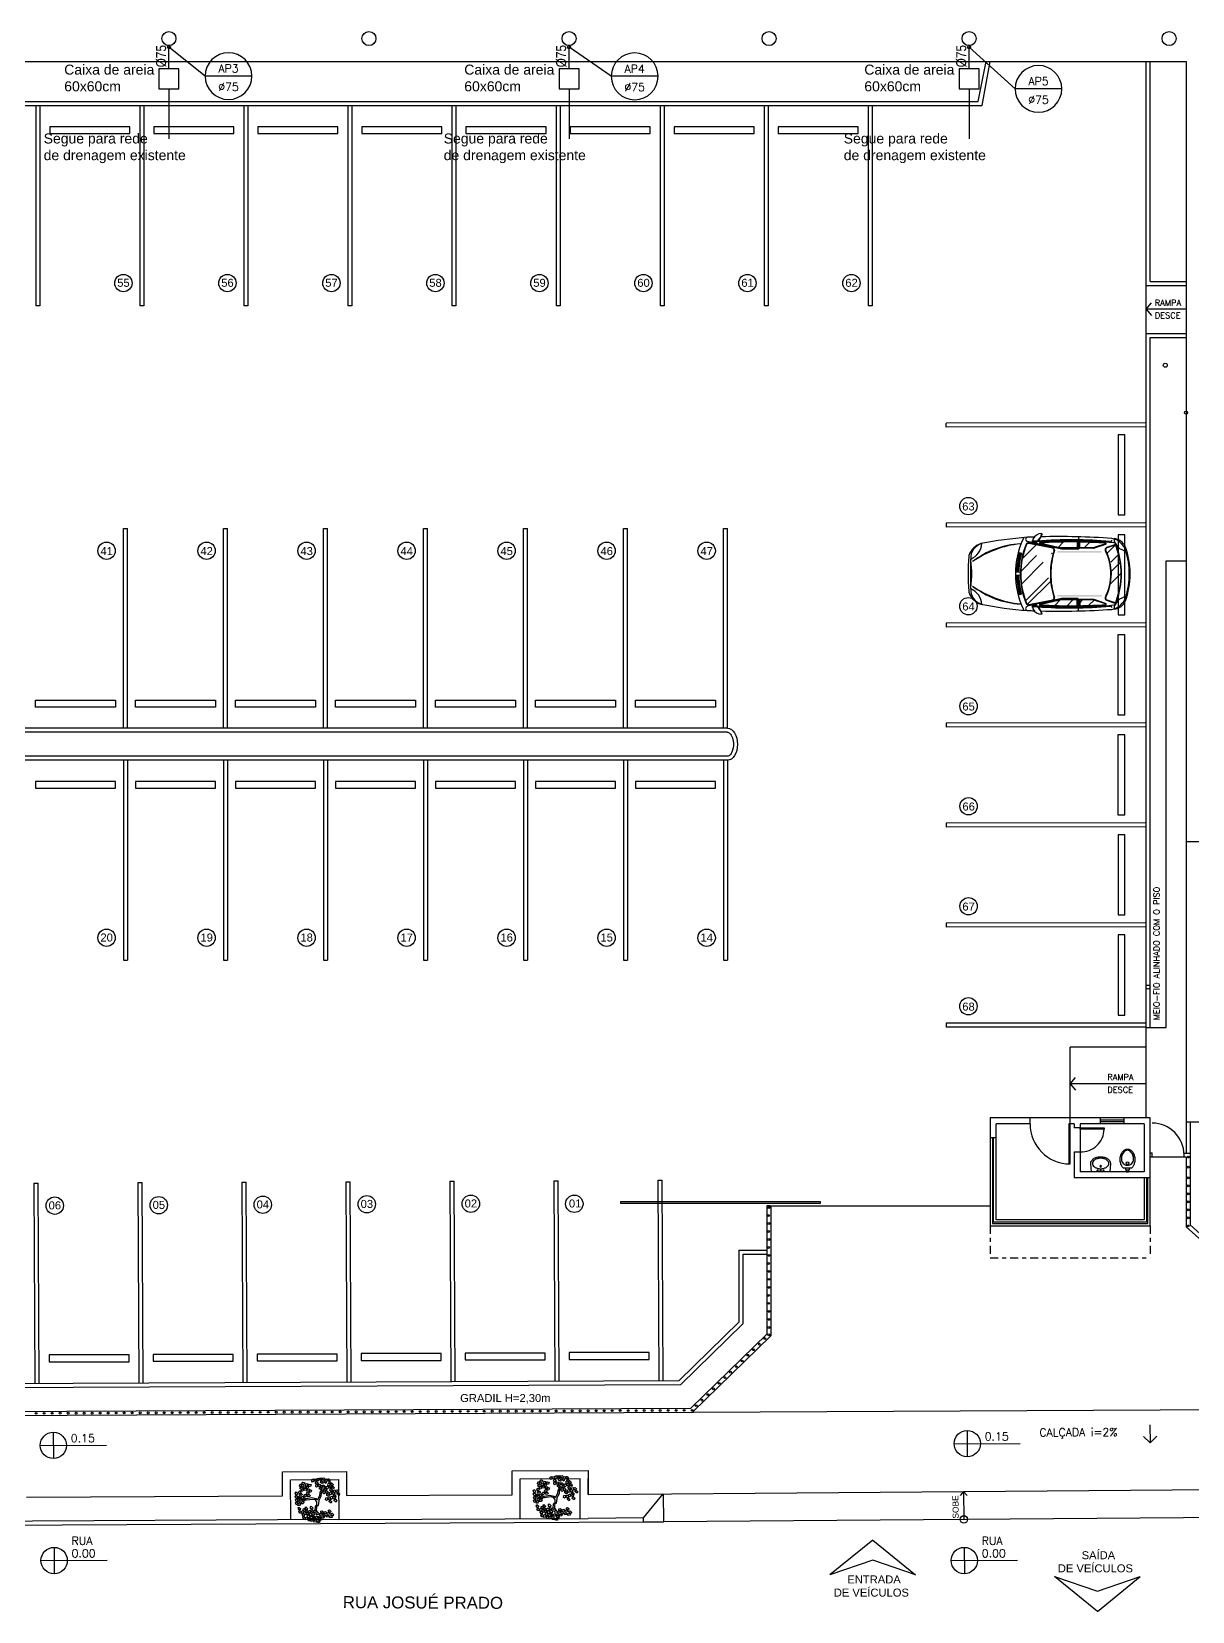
# Model space of a CAD drawing. Header units: millimetres. Extents: x -8 to 5830, y -596 to 3598.
# Drawn here: x 1551.84 to 1580.86, y 2336.61 to 2376.1 of the extents above; entities that cross this region are included whole.
import ezdxf
from ezdxf.enums import TextEntityAlignment as Align

# ---------------------------------------------------------------- set-up
doc = ezdxf.new("R2010")
doc.units = ezdxf.units.MM
for name, pattern in [('CONTINU', [0]), ('DASHDOT', [1, 0.5, -0.25, 0, -0.25]), ('HIDDEN', [9.525, 6.35, -3.175])]:
    doc.linetypes.add(name, pattern=pattern)
doc.layers.get('0').update_dxf_attribs({"color": 9})
doc.layers.add('INDICAÇÕES', color=8, linetype='Continuous')
doc.layers.add('INSTALAÇÕES', color=7, linetype='Continuous')
doc.styles.add('80X50', font='romans.shx')
doc.styles.add('ROBERTO', font='swissek.ttf')
doc.styles.add('ROMANS', font='romans')
doc.styles.get("Standard").update_dxf_attribs({"font": 'arial.ttf'})

# ---------------------------------------------------------------- blocks, each defined once
blk = doc.blocks.new('A$Cf2040840')
for p, q in [((0, 0), (0, 5)), ((0, 5), (0.1, 5)), ((0.1, 0), (0.1, 5))]:
    blk.add_line(p, q)
blk = doc.blocks.new('A$C9e256378')
for p, q in [((2.257, 3.317), (2.123, 3.05)), ((2.268, 3.312), (2.134, 3.045)), ((2.424, 3.443), (2.344, 3.274)), ((2.434, 3.438), (2.354, 3.269)), ((2.451, 3.458), (2.451, 3.181)), ((2.675, 3.366), (2.675, 3.086)), ((2.846, 3.254), (2.846, 2.936)), ((1.655, 2.967), (1.865, 2.756)), ((1.728, 2.853), (1.829, 2.752)), ((1.736, 2.861), (1.837, 2.76)), ((1.863, 2.786), (1.763, 2.886)), ((1.871, 2.794), (1.771, 2.894)), ((2.115, 3.038), (1.871, 2.794)), ((2.123, 3.03), (1.879, 2.786)), ((1.949, 3.06), (1.949, 2.872)), ((3.052, 3.077), (3.052, 2.697)), ((1.574, 2.449), (0.837, 1.982)), ((1.514, 2.439), (1.084, 2.173)), ((1.52, 2.429), (1.09, 2.164)), ((1.482, 2.609), (1.482, 2.419)), ((1.829, 2.752), (1.522, 2.445)), ((1.837, 2.744), (1.53, 2.437)), ((1.865, 2.74), (1.576, 2.45)), ((3.269, 2.354), (3.438, 2.434)), ((3.274, 2.344), (3.443, 2.424)), ((1.393, 2.32), (0.887, 1.981)), ((1.399, 2.311), (0.893, 1.972)), ((1.004, 2.148), (0.927, 2.073)), ((1.01, 2.138), (0.934, 2.065)), ((1.016, 2.129), (0.94, 2.058)), ((0.998, 2.159), (0.946, 2.108)), ((0.966, 2.369), (1.024, 2.214)), ((1.025, 2.202), (1.004, 2.165)), ((1.052, 2.078), (1.052, 1.582)), ((1.482, 2.211), (1.482, 2.189)), ((3.03, 2.123), (2.786, 1.879)), ((3.038, 2.115), (2.794, 1.871)), ((3.312, 2.268), (3.045, 2.134)), ((3.317, 2.257), (3.05, 2.123)), ((3.052, 2.125), (3.052, 1.941)), ((0.951, 1.673), (0.892, 1.632)), ((0.962, 1.653), (0.904, 1.612)), ((0.971, 1.639), (0.913, 1.596)), ((0.983, 1.62), (0.925, 1.577)), ((0.996, 1.6), (0.938, 1.557)), ((1.005, 1.586), (0.948, 1.542)), ((1.249, 1.893), (1.249, 1.334)), ((1.482, 1.893), (1.482, 1.123)), ((1.85, 1.713), (1.85, 0.903)), ((1.949, 1.69), (1.949, 0.875)), ((2.744, 1.837), (2.437, 1.53)), ((2.752, 1.829), (2.445, 1.522)), ((2.74, 1.865), (2.45, 1.576)), ((2.675, 1.752), (2.675, 1.548)), ((2.853, 1.728), (2.752, 1.829)), ((2.967, 1.655), (2.756, 1.865)), ((2.861, 1.736), (2.76, 1.837)), ((2.786, 1.863), (2.886, 1.763)), ((2.794, 1.871), (2.894, 1.771)), ((2.846, 1.923), (2.846, 1.823)), ((2.846, 1.735), (2.846, 1.721)), ((1.018, 1.567), (0.96, 1.523)), ((1.031, 1.548), (0.973, 1.504)), ((1.04, 1.535), (0.984, 1.489)), ((1.054, 1.516), (0.998, 1.471)), ((1.067, 1.497), (1.013, 1.453)), ((1.077, 1.484), (1.024, 1.438)), ((1.092, 1.466), (1.036, 1.418)), ((1.104, 1.449), (1.051, 1.398)), ((1.119, 1.431), (1.065, 1.38)), ((1.133, 1.413), (1.08, 1.362)), ((1.144, 1.4), (1.092, 1.348)), ((1.159, 1.383), (1.106, 1.33)), ((1.174, 1.365), (1.122, 1.313)), ((1.189, 1.348), (1.137, 1.295)), ((1.205, 1.331), (1.152, 1.278)), ((1.22, 1.314), (1.168, 1.261)), ((1.236, 1.297), (1.184, 1.245)), ((1.297, 1.236), (1.245, 1.184)), ((1.314, 1.22), (1.261, 1.168)), ((1.331, 1.205), (1.278, 1.152)), ((1.348, 1.189), (1.295, 1.137)), ((1.972, 0.893), (2.311, 1.399)), ((1.981, 0.887), (2.32, 1.393)), ((2.449, 1.574), (1.982, 0.837)), ((2.429, 1.52), (2.164, 1.09)), ((2.439, 1.514), (2.173, 1.084)), ((2.451, 1.528), (2.451, 1.333)), ((1.365, 1.174), (1.313, 1.122)), ((1.383, 1.159), (1.33, 1.106)), ((1.4, 1.144), (1.348, 1.092)), ((1.413, 1.133), (1.362, 1.08)), ((1.431, 1.119), (1.38, 1.065)), ((1.449, 1.104), (1.398, 1.051)), ((1.466, 1.092), (1.418, 1.036)), ((1.484, 1.077), (1.438, 1.024)), ((1.497, 1.067), (1.453, 1.013)), ((1.516, 1.054), (1.471, 0.998)), ((1.535, 1.04), (1.489, 0.984)), ((1.548, 1.031), (1.504, 0.973)), ((1.567, 1.018), (1.523, 0.96)), ((1.586, 1.005), (1.542, 0.948)), ((1.6, 0.996), (1.557, 0.938)), ((1.62, 0.983), (1.577, 0.925)), ((1.639, 0.971), (1.596, 0.913)), ((1.653, 0.962), (1.612, 0.904)), ((1.673, 0.951), (1.632, 0.892)), ((2.129, 1.016), (2.058, 0.94)), ((2.138, 1.01), (2.065, 0.934)), ((2.148, 1.004), (2.073, 0.927)), ((2.159, 0.998), (2.108, 0.946)), ((2.202, 1.025), (2.165, 1.004)), ((2.369, 0.966), (2.214, 1.024))]:
    blk.add_line(p, q)
for centre, radius, start, end in [((2.529, 3.164), 0.444, 61.3752, 124.8498), ((2.531, 3.828), 0.345, 230.2872, 309.7416), ((2.537, 3.298), 0.345, 70.559, 129.4181), ((1.838, 1.838), 1.962, 45, 65.4941), ((1.838, 1.838), 1.939, 45, 62.7609), ((14.705, -10.758), 18.937, 131.0241, 136.3983), ((9.833, -5.466), 11.669, 130.1849, 139.1615), ((9.774, -5.454), 11.597, 129.5667, 139.0603), ((73.189, -73.257), 104.413, 132.81136, 133.16299), ((73.189, -73.257), 104.401, 132.81142, 133.16291), ((2.247, 3.322), 0.023, 333.3475, 131.9262), ((2.247, 3.322), 0.0115, 333.3475, 131.5595), ((2.281, 3.473), 0.0345, 309.4181, 45), ((2.395, 3.25), 0.0575, 154.6538, 251.8643), ((2.395, 3.25), 0.046, 154.6538, 251.8643), ((1.979, 1.979), 1.279, 45, 71.8643), ((1.979, 1.979), 1.291, 45, 71.8643), ((2.424, 3.441), 0.0575, 67.2021, 129.5667), ((2.476, 3.419), 0.0575, 65.4941, 154.6538), ((2.476, 3.419), 0.046, 65.4941, 154.6538), ((1.685, 1.685), 1.951, 45, 65.4941), ((1.685, 1.685), 1.962, 45, 65.4941), ((1.838, 1.838), 1.939, 27.2391, 45), ((1.838, 1.838), 1.962, 24.5059, 45), ((8.406, -4.123), 9.669, 133.7495, 139.3071), ((8.406, -4.123), 9.657, 133.7499, 139.3057), ((1.728, 2.853), 0.0115, 45, 133.4165), ((1.771, 2.894), 0.0115, 133.8934, 225), ((1.871, 2.794), 0.0115, 225, 315), ((2.082, 3.071), 0.046, 315, 333.3475), ((2.082, 3.071), 0.0575, 315, 333.3475), ((1.979, 1.979), 1.279, 18.1357, 45), ((1.979, 1.979), 1.291, 18.1357, 45), ((1.685, 1.685), 1.951, 24.5059, 45), ((1.685, 1.685), 1.962, 24.5059, 45), ((1.111, 2.201), 0.235, 133.0651, 199.7968), ((0.956, 2.362), 0.0115, 32.7669, 121.1834), ((0.637, 2.18), 0.368, 357.6073, 31.5294), ((1.489, 2.478), 0.046, 301.6983, 315), ((1.489, 2.478), 0.0575, 301.6983, 315), ((1.568, 2.459), 0.0115, 301.6983, 315), ((1.829, 2.752), 0.0115, 315, 45), ((1.857, 2.748), 0.0115, 315, 45), ((-5.454, 9.774), 11.597, 310.9397, 320.4333), ((3.25, 2.395), 0.0575, 198.1357, 295.3462), ((3.25, 2.395), 0.046, 198.1357, 295.3462), ((3.419, 2.476), 0.046, 295.3462, 24.5059), ((3.419, 2.476), 0.0575, 295.3462, 24.5059), ((3.828, 2.531), 0.345, 140.2584, 219.7128), ((3.441, 2.424), 0.0575, 320.4333, 22.7979), ((3.164, 2.529), 0.444, 325.1502, 28.6248), ((3.298, 2.537), 0.345, 320.5819, 19.441), ((9.082, -5.015), 10.92, 139.6567, 145.7919), ((0.699, 1.963), 0.0115, 19.9219, 140.2273), ((0.805, 2.025), 0.0535, 131.4815, 306.2509), ((14.705, -10.758), 18.937, 136.9028, 137.3795), ((0.917, 1.932), 0.0575, 121.6983, 203.0464), ((0.922, 2.133), 0.0345, 199.7968, 314.111), ((0.911, 2.091), 0.0115, 216.9324, 314.111), ((0.919, 2.081), 0.0115, 219.7766, 314.111), ((0.926, 2.073), 0.0115, 222.6101, 314.111), ((0.932, 2.066), 0.0115, 224.8157, 312.9969), ((0.99, 2.167), 0.0115, 314.111, 27.0596), ((0.996, 2.157), 0.0115, 314.111, 29.735), ((1.002, 2.146), 0.0115, 314.111, 32.3788), ((1.008, 2.137), 0.0115, 312.9969, 34.8804), ((1.015, 2.208), 0.0115, 331.4299, 32.7669), ((1.084, 2.173), 0.0115, 140.4547, 301.6983), ((1.423, 2.271), 0.0575, 27.1816, 121.6983), ((1.423, 2.271), 0.046, 27.1816, 121.4457), ((3.167, 3.167), 1.914, 207.1816, 225), ((3.167, 3.167), 1.903, 207.1816, 225), ((-5.466, 9.833), 11.669, 310.8385, 319.8151), ((-10.758, 14.705), 18.937, 313.6017, 318.9759), ((-73.257, 73.189), 104.401, 316.83709, 317.18858), ((-73.257, 73.189), 104.413, 316.83701, 317.18864), ((3.071, 2.082), 0.0575, 116.6525, 135), ((3.071, 2.082), 0.046, 116.6525, 135), ((3.322, 2.247), 0.023, 318.0738, 116.6525), ((3.322, 2.247), 0.0115, 318.4405, 116.6525), ((3.473, 2.281), 0.0345, 45, 140.5819), ((2.74, 0.209), 2.556, 141.0395, 169.9071), ((2.372, 0.377), 2.167, 138.3763, 172.5703), ((2.695, 2.687), 2.112, 199.9219, 225), ((0.761, 1.809), 0.0115, 24.4031, 142.2742), ((2.642, 2.642), 1.922, 202.3768, 224.9935), ((0.918, 1.932), 0.0461, 121.5287, 203.1294), ((2.642, 2.642), 1.911, 202.3768, 224.9935), ((3.167, 3.167), 1.914, 225, 242.8184), ((3.167, 3.167), 1.903, 225, 242.8184), ((-4.123, 8.406), 9.657, 310.6943, 316.2501), ((-4.123, 8.406), 9.669, 310.6929, 316.2505), ((2.748, 1.857), 0.0115, 45, 135), ((2.752, 1.829), 0.0115, 45, 135), ((2.794, 1.871), 0.0115, 135, 225), ((2.853, 1.728), 0.0115, 316.5835, 45), ((2.894, 1.771), 0.0115, 225, 316.1066), ((2.687, 2.695), 2.112, 225, 250.0781), ((2.642, 2.642), 1.922, 225.0065, 247.6232), ((2.642, 2.642), 1.911, 225.0085, 247.6252), ((2.271, 1.423), 0.046, 328.5543, 62.8184), ((2.271, 1.423), 0.0575, 328.3017, 62.8184), ((2.478, 1.489), 0.0575, 135, 148.3017), ((2.478, 1.489), 0.046, 135, 148.3017), ((2.459, 1.568), 0.0115, 135, 148.3017), ((0.488, 0.905), 0.488, 153.3456, 203.221), ((0.395, 0.952), 0.379, 150.5042, 228.4375), ((-0.284, 0.839), 0.46, 338.281, 40.6607), ((1.932, 0.917), 0.0575, 246.9536, 328.3017), ((1.932, 0.917), 0.046, 246.9536, 328.5543), ((2.025, 0.805), 0.0535, 143.7491, 318.5185), ((2.066, 0.932), 0.0115, 137.0031, 225.1843), ((2.073, 0.926), 0.0115, 135.889, 227.3899), ((-10.758, 14.705), 18.937, 312.6205, 313.0972), ((2.081, 0.919), 0.0115, 135.889, 230.2234), ((2.091, 0.911), 0.0115, 135.889, 233.0676), ((2.133, 0.922), 0.0345, 135.889, 250.2032), ((2.201, 1.111), 0.235, 250.2032, 316.9349), ((2.137, 1.008), 0.0115, 55.1196, 137.0031), ((2.146, 1.002), 0.0115, 57.6212, 135.889), ((2.157, 0.996), 0.0115, 60.265, 135.889), ((2.167, 0.99), 0.0115, 62.9404, 135.889), ((2.173, 1.084), 0.0115, 148.3017, 309.5453), ((2.18, 0.637), 0.368, 58.4706, 92.3927), ((2.362, 0.956), 0.0115, 328.8166, 57.2331), ((0.071, 0.726), 0.0345, 203.221, 217.326), ((2.955, 3.081), 3.758, 219.2274, 226.3649), ((-2.227, -2.391), 3.87, 46.7149, 52.2305), ((3.039, 3.202), 3.848, 221.1865, 226.718), ((3.202, 3.039), 3.848, 223.282, 228.8135), ((-2.391, -2.227), 3.87, 37.7695, 43.2851), ((0.377, 2.372), 2.167, 277.4297, 311.6237), ((0.209, 2.74), 2.556, 280.0929, 308.9605), ((-5.015, 9.082), 10.92, 304.2081, 310.3433), ((1.809, 0.761), 0.0115, 307.7258, 65.5969), ((1.963, 0.699), 0.0115, 309.7727, 70.0781), ((3.081, 2.955), 3.758, 223.6351, 230.7726), ((0.839, -0.284), 0.46, 49.3393, 111.719), ((0.952, 0.395), 0.379, 221.5625, 299.4958), ((0.726, 0.071), 0.0345, 232.674, 246.779), ((0.905, 0.488), 0.488, 246.779, 296.6544)]:
    blk.add_arc(centre, radius, start, end)
for points in [[(2.32, 3.126), (2.35, 3.096), (1.536, 2.343), (1.567, 2.312)], [(3.126, 2.32), (3.096, 2.35), (2.343, 1.536), (2.312, 1.567)]]:
    blk.add_solid(points)
blk = doc.blocks.new('P60')
at = {"color": 252}
blk.add_lwpolyline([(-0.6, 0.06), (0, 0.06), (0, 0.03), (-0.6, 0.03)], close=True, dxfattribs=at)
at = {"color": 8}
blk.add_arc((-0.029, 0.06), 0.571, 87.1025, 180, dxfattribs=at)
blk = doc.blocks.new('Vaso')
for points in [[(0.03, -0.05), (0.03, 0), (-0.03, 0), (-0.03, -0.05)], [(0.05, -0.09), (0.05, -0.05), (-0.05, -0.05), (-0.05, -0.09)]]:
    blk.add_lwpolyline(points)
for points in [[(0.183, -0.31, -0.071776), (0.168, -0.413, -0.083144), (0.129, -0.494, -0.106699), (0.065, -0.552, -0.132564), (-0.002, -0.57, -0.132564), (-0.069, -0.552, -0.106699), (-0.133, -0.494, -0.083144), (-0.172, -0.413, -0.071776), (-0.187, -0.31, -0.071776), (-0.172, -0.207, -0.083144), (-0.133, -0.126, -0.060171), (-0.1, -0.09), (0.096, -0.09, -0.060171), (0.129, -0.126, -0.083144), (0.168, -0.207, -0.071776)], [(-0.088, -0.497, 0.2474), (0, -0.541, 0.2474), (0.088, -0.497, 0.197858), (0.152, -0.318, 0.418329), (0, -0.168, 0.418329), (-0.152, -0.318, 0.197858)]]:
    blk.add_lwpolyline(points, format="xyb", close=True)
blk.add_circle((-0.002, -0.22), 0.0352)
blk = doc.blocks.new('Cuba-emp')
blk.add_lwpolyline([(0.21, 0.248), (0, 0.227), (0, -0.227), (0.21, -0.248, 0.137816), (0.271, -0.231, 0.107041), (0.329, -0.176, 0.080751), (0.364, -0.099, 0.068643), (0.378, -0.001, 0.068643), (0.364, 0.098, 0.080751), (0.329, 0.174, 0.107041), (0.271, 0.23, 0.115752), (0.21, 0.248)], format="xyb")
blk.add_lwpolyline([(0.21, 0.205, -0.131827), (0.25, 0.194, -0.106633), (0.297, 0.151, -0.083482), (0.328, 0.087, -0.072232), (0.341, 0, -0.072232), (0.328, -0.087, -0.083482), (0.297, -0.151, -0.106633), (0.25, -0.194, -0.131827), (0.21, -0.205, -0.131827), (0.17, -0.194, -0.106633), (0.123, -0.151, -0.083482), (0.092, -0.087, -0.072232), (0.079, 0, -0.072232), (0.092, 0.087, -0.083482), (0.123, 0.151, -0.106633), (0.17, 0.194, -0.131827)], format="xyb", close=True)
for centre, radius in [((0.037, -0.002), 0.0193), ((0.037, -0.002), 0.0193), ((0.036, 0.071), 0.0155), ((0.14, -0.001), 0.0198), ((0.036, -0.076), 0.0155)]:
    blk.add_circle(centre, radius)
blk = doc.blocks.new('L', base_point=(1.368, 0.591))
at = {"color": 8, "lineweight": -2}
for p, q in [((1.275, 0.567), (1.306, 0.592)), ((1.288, 0.517), (1.275, 0.567)), ((1.281, 0.65), (1.312, 0.675)), ((1.294, 0.6), (1.281, 0.65)), ((1.317, 0.508), (1.288, 0.517)), ((1.322, 0.591), (1.294, 0.6)), ((1.306, 0.592), (1.336, 0.538)), ((1.312, 0.675), (1.342, 0.621)), ((1.336, 0.538), (1.317, 0.508)), ((1.342, 0.621), (1.322, 0.591)), ((1.337, 0.489), (1.356, 0.548)), ((1.376, 0.484), (1.337, 0.489)), ((1.356, 0.548), (1.391, 0.554)), ((1.404, 0.527), (1.376, 0.484)), ((1.391, 0.554), (1.404, 0.527))]:
    blk.add_line(p, q, dxfattribs=at)
blk = doc.blocks.new('Árvore-13')
at = {"color": 8}
for p, q in [((-0.8, 0.3), (-0.96, 0.41)), ((-0.8, 0.41), (-0.95, 0.5)), ((-0.36, 0.35), (-0.8, 0.41)), ((-0.37, 0.23), (-0.8, 0.3)), ((-0.13, 0.11), (-0.37, 0.23)), ((-0.07, 0.19), (-0.36, 0.35)), ((-0.07, -0.04), (-0.13, 0.11)), ((0.03, 0.07), (-0.07, 0.19)), ((0.03, 0.07), (0.32, 0.33)), ((0.12, -0.05), (0.28, 0.13)), ((0.28, 0.13), (0.42, 0.28)), ((0.32, 0.33), (0.41, 0.54)), ((0.41, 0.54), (0.48, 0.66)), ((0.42, 0.28), (0.5, 0.51)), ((0.48, 0.66), (0.57, 0.72)), ((0.5, 0.51), (0.63, 0.67)), ((0.57, 0.72), (0.61, 0.82)), ((0.63, 0.67), (0.78, 0.72)), ((-0.3, -0.39), (-0.42, -0.69)), ((-0.2, -0.45), (-0.31, -0.74)), ((-0.31, -0.74), (-0.24, -0.89)), ((-0.15, -0.3), (-0.3, -0.39)), ((-0.05, -0.38), (-0.2, -0.45)), ((-0.07, -0.04), (-0.15, -0.3)), ((0.12, -0.05), (-0.05, -0.38))]:
    blk.add_line(p, q, dxfattribs=at)
at = {"color": 8, "xscale": 3.048, "yscale": 3.048, "zscale": 3.048}
for p, rotation in [((-0.93, 0.96), 295.0165150851705), ((-0.72, 1.45), 295.0165150851705), ((-0.49, 1.26), 295.0165150851705), ((-0.25, 1.14), 295.0165150851705), ((0.17, 1.45), 190.1248425347958), ((0.35, 0.95), 190.1248425347958), ((0.58, 1.4), 190.1248425347958), ((0.85, 1.34), 190.1248425347958), ((1.21, 1.15), 190.1248425347958), ((-1.44, 0.37), 347.8021081598379), ((-1.3, 0.88), 347.8021081598379), ((-1.13, 0.41), 347.8021081598379), ((-0.85, 0.46), 295.0165150851705), ((-0.35, 0.69), 295.0165150851705), ((0.68, 0.78), 190.1248425347958), ((0.76, 0.27), 190.1248425347958), ((0.8, -0.3), 190.1248425347958), ((1.12, 0.57), 190.1248425347958), ((1.2, -0.32), 190.1248425347958), ((1.25, 0.04), 190.1248425347958), ((1.32, 0.75), 190.1248425347958), ((1.58, 0.11), 190.1248425347958), ((-0.45, -1.4), 66.16076666471405), ((-0.1, -0.9), 66.16076666471405), ((-0.02, -1.19), 66.16076666471405), ((0.5, -1), 66.16076666471405), ((0.62, -1.32), 66.16076666471405)]:
    blk.add_blockref('L', p, dxfattribs=dict(at, rotation=rotation))
for p in [(-1.39, -0.31), (-1.23, -0.88), (-1.05, -0.53), (-0.87, -1.13), (-0.85, -0.45), (-0.67, -1.02), (-0.45, -1.04), (-0.44, -0.54)]:
    blk.add_blockref('L', p, dxfattribs=at)
blk = doc.blocks.new('PRUMADA1')
at = {"layer": 'INDICAÇÕES', "color": 8}
blk.add_line((-29.2, 0), (29.2, 0), dxfattribs=at)
blk.add_circle((0, 0), 29.2, dxfattribs=at)
at = {"layer": 'INDICAÇÕES', "color": 4}
for p in [(0, 4.6), (0, -18.5)]:
    blk.add_attdef('XXX', text='', height=10, dxfattribs=at).set_placement(p, align=Align.CENTER)

msp = doc.modelspace()

# ---------------------------------------------------------------- linework, layer by layer
at = {"color": 4}
for p, q in [((1555.275, 2375.181), (1555.275, 2375.708)), ((1555.275, 2375.181), (1555.275, 2375.708)), ((1565.275, 2375.181), (1565.275, 2375.708)), ((1565.275, 2375.181), (1565.275, 2375.708)), ((1575.275, 2375.181), (1575.275, 2375.708)), ((1575.275, 2375.181), (1575.275, 2375.708))]:
    msp.add_line(p, q, dxfattribs=at)
for p, q in [((1525.438, 2375.347), (1580.7, 2375.348)), ((1575.5, 2374.347), (1575.7, 2375.348)), ((1575.6, 2374.247), (1575.8, 2375.348)), ((1579.7, 2348.942), (1579.7, 2375.348)), ((1579.8, 2369.848), (1579.8, 2375.348)), ((1580.7, 2375.348), (1580.7, 2348.068)), ((1528.189, 2374.247), (1575.6, 2374.247)), ((1528.289, 2374.347), (1575.5, 2374.347)), ((1579.7, 2369.748), (1580.7, 2369.748)), ((1579.8, 2369.848), (1580.7, 2369.848)), ((1579.7, 2369.158), (1579.835, 2369.315)), ((1579.7, 2369.158), (1579.835, 2369)), ((1580.7, 2369.158), (1579.7, 2369.158)), ((1579.7, 2368.548), (1580.7, 2368.548)), ((1579.8, 2368.448), (1580.7, 2368.448)), ((1579.8, 2351.208), (1579.8, 2368.448)), ((1580.2, 2351.208), (1580.2, 2362.868)), ((1580.2, 2362.868), (1580.7, 2362.868)), ((1569.229, 2358.585), (1536.629, 2358.585)), ((1569.237, 2358.685), (1536.636, 2358.685)), ((1569.237, 2357.985), (1536.636, 2357.985)), ((1569.237, 2357.885), (1536.636, 2357.885)), ((1579.7, 2351.208), (1580.2, 2351.208)), ((1579.7, 2350.718), (1577.8, 2350.718)), ((1577.8, 2349.798), (1577.935, 2349.955)), ((1577.8, 2349.798), (1577.935, 2349.641)), ((1579.7, 2349.798), (1577.8, 2349.798)), ((1575.8, 2348.948), (1575.8, 2346.248)), ((1579.8, 2348.948), (1575.8, 2348.948)), ((1576.8, 2348.798), (1576.8, 2348.948)), ((1578.55, 2348.948), (1578.55, 2348.798)), ((1579.15, 2348.798), (1579.15, 2348.948)), ((1579.8, 2346.248), (1579.8, 2348.948)), ((1575.95, 2346.398), (1575.95, 2348.798)), ((1576.8, 2348.798), (1575.95, 2348.798)), ((1577.9, 2348.798), (1577.9, 2348.698)), ((1578.05, 2348.698), (1577.9, 2348.698)), ((1578.05, 2348.798), (1578.05, 2347.598)), ((1579.65, 2348.798), (1578.05, 2348.798)), ((1579.15, 2348.888), (1578.55, 2348.888)), ((1578.55, 2348.858), (1579.15, 2348.858)), ((1579.65, 2348.798), (1579.65, 2347.598)), ((1580.7, 2348.848), (1584.5, 2348.848)), ((1580.8, 2348.848), (1580.8, 2346.271)), ((1575.95, 2348.448), (1575.8, 2348.448)), ((1575.86, 2348.448), (1575.86, 2346.308)), ((1575.89, 2346.338), (1575.89, 2348.448)), ((1577.9, 2348.098), (1578.05, 2348.098)), ((1577.9, 2348.098), (1577.9, 2347.448)), ((1579.8, 2348.074), (1579.85, 2348.074)), ((1579.8, 2347.974), (1579.85, 2347.974)), ((1579.85, 2347.974), (1579.85, 2348.074)), ((1580.7, 2347.968), (1579.85, 2347.968)), ((1580.65, 2347.968), (1580.65, 2348.068)), ((1580.65, 2348.068), (1580.8, 2348.068)), ((1580.7, 2347.968), (1580.7, 2346.226)), ((1579.8, 2347.448), (1577.9, 2347.448)), ((1579.65, 2347.598), (1578.05, 2347.598)), ((1579.65, 2347.448), (1579.65, 2346.398)), ((1579.71, 2347.448), (1579.71, 2346.338)), ((1579.74, 2346.308), (1579.74, 2347.448)), ((1570.218, 2346.748), (1575.8, 2346.748)), ((1570.306, 2346.748), (1570.218, 2346.748)), ((1570.218, 2346.748), (1570.218, 2343.545)), ((1570.318, 2346.748), (1570.318, 2343.503)), ((1575.8, 2346.248), (1579.8, 2346.248)), ((1575.86, 2346.308), (1579.74, 2346.308)), ((1579.71, 2346.338), (1575.89, 2346.338)), ((1579.65, 2346.398), (1575.95, 2346.398)), ((1585.765, 2341.686), (1580.7, 2346.226)), ((1585.803, 2341.786), (1580.8, 2346.271)), ((1569.518, 2345.645), (1569.518, 2343.839)), ((1569.518, 2345.645), (1570.218, 2345.645)), ((1569.618, 2345.545), (1569.618, 2343.797)), ((1569.618, 2345.545), (1570.218, 2345.545)), ((1569.518, 2343.839), (1568.032, 2342.387)), ((1569.618, 2343.797), (1568.073, 2342.288)), ((1570.218, 2343.545), (1568.319, 2341.689)), ((1570.318, 2343.503), (1568.36, 2341.589)), ((1533.119, 2342.126), (1568.073, 2342.288)), ((1533.219, 2342.226), (1568.032, 2342.387)), ((1526.979, 2341.397), (1568.388, 2341.589)), ((1527.012, 2341.497), (1568.319, 2341.689))]:
    msp.add_line(p, q)
at = {"linetype": 'CONTINU'}
msp.add_line((1581.671, 2355.848), (1580.7, 2355.848), dxfattribs=at)
at = {"linetype": 'DASHDOT', "ltscale": 0.4}
for p, q in [((1575.8, 2346.248), (1575.8, 2345.448)), ((1579.8, 2346.248), (1579.8, 2345.448)), ((1575.8, 2345.448), (1579.8, 2345.448))]:
    msp.add_line(p, q, dxfattribs=at)
at = {"linetype": 'CONTINU', "lineweight": -2}
msp.add_line((1568.388, 2341.589), (1585.765, 2341.686), dxfattribs=at)
at = {"color": 8, "linetype": 'CONTINU', "lineweight": -2}
for p, q in [((1552.384, 2341.092), (1552.387, 2340.434)), ((1575.229, 2341.134), (1575.232, 2340.477)), ((1552.057, 2340.762), (1553.711, 2340.77)), ((1574.902, 2340.804), (1576.556, 2340.812)), ((1564.052, 2339.929), (1565.552, 2339.937)), ((1564.057, 2338.929), (1564.052, 2339.929)), ((1565.557, 2338.937), (1565.552, 2339.937)), ((1565.754, 2339.538), (1565.752, 2339.938)), ((1551.717, 2339.468), (1558.117, 2339.5)), ((1558.317, 2339.501), (1558.317, 2339.501)), ((1559.717, 2339.508), (1563.854, 2339.528)), ((1567.137, 2338.95), (1567.632, 2339.554)), ((1567.632, 2339.554), (1567.637, 2338.854)), ((1575.14, 2339.61), (1575.057, 2339.51)), ((1575.14, 2339.61), (1575.144, 2338.911)), ((1575.14, 2339.61), (1575.224, 2339.51)), ((1526.993, 2338.646), (1567.137, 2338.852)), ((1559.52, 2338.907), (1565.758, 2338.938)), ((1567.137, 2338.95), (1565.757, 2338.938)), ((1567.137, 2338.85), (1567.137, 2338.95)), ((1567.137, 2338.852), (1567.637, 2338.854)), ((1584.531, 2338.982), (1567.637, 2338.854)), ((1572.866, 2338.396), (1571.798, 2337.526)), ((1572.866, 2338.396), (1573.934, 2337.526)), ((1552.076, 2337.882), (1553.73, 2337.89)), ((1552.403, 2338.213), (1552.406, 2337.555)), ((1572.866, 2337.894), (1571.798, 2337.526)), ((1573.934, 2337.526), (1572.866, 2337.894)), ((1574.828, 2337.882), (1576.482, 2337.89)), ((1575.155, 2338.213), (1575.158, 2337.555)), ((1578.482, 2336.613), (1577.415, 2337.484)), ((1577.415, 2337.484), (1578.482, 2337.115)), ((1578.482, 2336.613), (1579.55, 2337.484)), ((1578.482, 2337.115), (1579.55, 2337.484))]:
    msp.add_line(p, q, dxfattribs=at)
at = {"color": 8}
for p, q in [((1579.798, 2341.273), (1579.801, 2340.823)), ((1579.801, 2340.823), (1579.632, 2340.987)), ((1579.801, 2340.823), (1579.968, 2340.989)), ((1567.631, 2339.552), (1567.632, 2339.554))]:
    msp.add_line(p, q, dxfattribs=at)
at = {"linetype": 'CONTINU'}
for points in [[(1552.3, 2373.717), (1552.3, 2373.547), (1554.3, 2373.547), (1554.3, 2373.717)], [(1554.9, 2373.717), (1554.9, 2373.547), (1556.9, 2373.547), (1556.9, 2373.717)], [(1557.5, 2373.717), (1557.5, 2373.547), (1559.5, 2373.547), (1559.5, 2373.717)], [(1560.1, 2373.717), (1560.1, 2373.547), (1562.1, 2373.547), (1562.1, 2373.717)], [(1562.7, 2373.717), (1562.7, 2373.547), (1564.7, 2373.547), (1564.7, 2373.717)], [(1565.3, 2373.717), (1565.3, 2373.547), (1567.3, 2373.547), (1567.3, 2373.717)], [(1567.9, 2373.717), (1567.9, 2373.547), (1569.9, 2373.547), (1569.9, 2373.717)], [(1570.5, 2373.717), (1570.5, 2373.547), (1572.5, 2373.547), (1572.5, 2373.717)], [(1579.17, 2366.019), (1579, 2366.019), (1579, 2364.019), (1579.17, 2364.019)], [(1579.172, 2363.519), (1579.002, 2363.519), (1579.002, 2361.519), (1579.172, 2361.519)], [(1579.166, 2361.019), (1578.996, 2361.019), (1578.996, 2359.019), (1579.166, 2359.019)], [(1551.937, 2359.215), (1551.937, 2359.385), (1553.937, 2359.385), (1553.937, 2359.215)], [(1554.437, 2359.215), (1554.437, 2359.385), (1556.437, 2359.385), (1556.437, 2359.215)], [(1556.937, 2359.215), (1556.937, 2359.385), (1558.937, 2359.385), (1558.937, 2359.215)], [(1559.437, 2359.215), (1559.437, 2359.385), (1561.437, 2359.385), (1561.437, 2359.215)], [(1561.937, 2359.215), (1561.937, 2359.385), (1563.937, 2359.385), (1563.937, 2359.215)], [(1564.437, 2359.215), (1564.437, 2359.385), (1566.437, 2359.385), (1566.437, 2359.215)], [(1566.937, 2359.215), (1566.937, 2359.385), (1568.937, 2359.385), (1568.937, 2359.215)], [(1579.168, 2358.519), (1578.998, 2358.519), (1578.998, 2356.519), (1579.168, 2356.519)], [(1551.937, 2357.355), (1551.937, 2357.185), (1553.937, 2357.185), (1553.937, 2357.355)], [(1554.437, 2357.355), (1554.437, 2357.185), (1556.437, 2357.185), (1556.437, 2357.355)], [(1556.937, 2357.355), (1556.937, 2357.185), (1558.937, 2357.185), (1558.937, 2357.355)], [(1559.437, 2357.355), (1559.437, 2357.185), (1561.437, 2357.185), (1561.437, 2357.355)], [(1561.937, 2357.355), (1561.937, 2357.185), (1563.937, 2357.185), (1563.937, 2357.355)], [(1564.437, 2357.355), (1564.437, 2357.185), (1566.437, 2357.185), (1566.437, 2357.355)], [(1566.937, 2357.355), (1566.937, 2357.185), (1568.937, 2357.185), (1568.937, 2357.355)], [(1579.17, 2356.019), (1579, 2356.019), (1579, 2354.019), (1579.17, 2354.019)], [(1579.172, 2353.519), (1579.002, 2353.519), (1579.002, 2351.519), (1579.172, 2351.519)], [(1552.278, 2343.022), (1552.278, 2342.852), (1554.278, 2342.852), (1554.278, 2343.022)], [(1554.878, 2343.034), (1554.878, 2342.864), (1556.878, 2342.864), (1556.878, 2343.034)], [(1557.478, 2343.046), (1557.478, 2342.876), (1559.478, 2342.876), (1559.478, 2343.046)], [(1560.078, 2343.058), (1560.078, 2342.888), (1562.078, 2342.888), (1562.078, 2343.058)], [(1562.678, 2343.07), (1562.678, 2342.9), (1564.678, 2342.9), (1564.678, 2343.07)], [(1565.278, 2343.082), (1565.278, 2342.912), (1567.278, 2342.912), (1567.278, 2343.082)]]:
    msp.add_lwpolyline(points, close=True, dxfattribs=at)
msp.add_lwpolyline([(1577.9, 2348.798), (1577.77, 2348.798), (1577.77, 2347.798), (1577.8, 2347.798), (1577.8, 2350.718)])
msp.add_lwpolyline([(1566.559, 2346.818), (1571.559, 2346.818), (1571.559, 2346.848), (1566.559, 2346.848)], close=True)
at = {"color": 8, "linetype": 'CONTINU', "lineweight": -2}
for points in [[(1558.32, 2338.901), (1558.315, 2339.901), (1559.515, 2339.907), (1559.52, 2338.907), (1550.32, 2338.862)], [(1558.117, 2339.5), (1558.114, 2340.1), (1559.714, 2340.108), (1559.717, 2339.508)], [(1563.854, 2339.528), (1563.851, 2340.128), (1565.751, 2340.138), (1565.754, 2339.538), (1584.526, 2339.682)]]:
    msp.add_lwpolyline(points, dxfattribs=at)
for centre, radius in [((1555.275, 2375.923), 0.175), ((1560.275, 2375.923), 0.175), ((1565.275, 2375.923), 0.175), ((1570.275, 2375.923), 0.175), ((1575.275, 2375.923), 0.175), ((1580.275, 2375.923), 0.175), ((1554.136, 2369.811), 0.217), ((1556.736, 2369.811), 0.217), ((1559.336, 2369.811), 0.217), ((1561.936, 2369.811), 0.217), ((1564.536, 2369.811), 0.217), ((1567.136, 2369.811), 0.217), ((1569.736, 2369.811), 0.217), ((1572.336, 2369.811), 0.217), ((1580.7, 2366.573), 0.0387), ((1575.258, 2364.237), 0.217), ((1553.716, 2363.121), 0.217), ((1556.216, 2363.121), 0.217), ((1558.716, 2363.121), 0.217), ((1561.216, 2363.121), 0.217), ((1563.716, 2363.121), 0.217), ((1566.216, 2363.121), 0.217), ((1568.716, 2363.121), 0.217), ((1575.26, 2361.737), 0.217), ((1575.262, 2359.237), 0.217), ((1575.264, 2356.737), 0.217), ((1575.262, 2354.237), 0.217), ((1553.716, 2353.449), 0.217), ((1556.216, 2353.449), 0.217), ((1558.716, 2353.449), 0.217), ((1561.216, 2353.449), 0.217), ((1563.716, 2353.449), 0.217), ((1566.216, 2353.449), 0.217), ((1568.716, 2353.449), 0.217), ((1575.26, 2351.737), 0.217), ((1580.75, 2347.968), 0.0225), ((1580.75, 2347.717), 0.0225), ((1580.75, 2347.448), 0.0225), ((1552.421, 2346.754), 0.217), ((1555.021, 2346.766), 0.217), ((1557.621, 2346.778), 0.217), ((1560.221, 2346.79), 0.217), ((1562.821, 2346.802), 0.217), ((1565.408, 2346.8), 0.217), ((1580.75, 2347.248), 0.0225), ((1580.75, 2347.048), 0.0225), ((1570.267, 2346.706), 0.0225), ((1580.75, 2346.848), 0.0225), ((1580.75, 2346.648), 0.0225), ((1570.265, 2346.506), 0.0225), ((1570.267, 2346.307), 0.0225), ((1580.75, 2346.448), 0.0225), ((1580.75, 2346.248), 0.0225), ((1570.265, 2346.107), 0.0225), ((1570.268, 2345.908), 0.0225), ((1570.265, 2345.708), 0.0225), ((1570.268, 2345.51), 0.0225), ((1570.266, 2345.309), 0.0225), ((1570.268, 2345.111), 0.0225), ((1570.267, 2344.711), 0.0225), ((1570.27, 2344.912), 0.0225), ((1570.264, 2344.511), 0.0225), ((1570.266, 2344.312), 0.0225), ((1570.268, 2344.111), 0.0225), ((1570.268, 2343.911), 0.0225), ((1570.17, 2343.431), 0.0225), ((1570.268, 2343.709), 0.0225), ((1570.268, 2343.525), 0.0225), ((1569.743, 2343.014), 0.0225), ((1569.887, 2343.153), 0.0225), ((1570.033, 2343.291), 0.0225), ((1569.313, 2342.593), 0.0225), ((1569.457, 2342.732), 0.0225), ((1569.603, 2342.871), 0.0225), ((1569.029, 2342.314), 0.0225), ((1569.175, 2342.453), 0.0225), ((1568.599, 2341.893), 0.0225), ((1568.745, 2342.032), 0.0225), ((1568.885, 2342.175), 0.0225), ((1551.954, 2341.563), 0.0225), ((1552.154, 2341.564), 0.0225), ((1552.354, 2341.565), 0.0225), ((1552.554, 2341.566), 0.0225), ((1552.754, 2341.567), 0.0225), ((1552.954, 2341.568), 0.0225), ((1553.154, 2341.569), 0.0225), ((1553.354, 2341.569), 0.0225), ((1553.554, 2341.57), 0.0225), ((1553.754, 2341.571), 0.0225), ((1553.954, 2341.572), 0.0225), ((1554.154, 2341.573), 0.0225), ((1554.354, 2341.574), 0.0225), ((1554.554, 2341.575), 0.0225), ((1554.754, 2341.576), 0.0225), ((1554.954, 2341.577), 0.0225), ((1555.154, 2341.578), 0.0225), ((1555.354, 2341.579), 0.0225), ((1555.554, 2341.58), 0.0225), ((1555.754, 2341.581), 0.0225), ((1555.954, 2341.582), 0.0225), ((1556.154, 2341.582), 0.0225), ((1556.354, 2341.583), 0.0225), ((1556.554, 2341.584), 0.0225), ((1556.754, 2341.585), 0.0225), ((1556.954, 2341.586), 0.0225), ((1557.154, 2341.587), 0.0225), ((1557.354, 2341.588), 0.0225), ((1557.554, 2341.589), 0.0225), ((1557.754, 2341.59), 0.0225), ((1557.954, 2341.591), 0.0225), ((1558.154, 2341.592), 0.0225), ((1558.354, 2341.593), 0.0225), ((1558.554, 2341.594), 0.0225), ((1558.754, 2341.594), 0.0225), ((1558.954, 2341.595), 0.0225), ((1559.154, 2341.596), 0.0225), ((1559.354, 2341.597), 0.0225), ((1559.554, 2341.598), 0.0225), ((1559.754, 2341.599), 0.0225), ((1559.954, 2341.6), 0.0225), ((1560.154, 2341.601), 0.0225), ((1560.354, 2341.602), 0.0225), ((1560.554, 2341.603), 0.0225), ((1560.754, 2341.604), 0.0225), ((1560.954, 2341.605), 0.0225), ((1561.154, 2341.606), 0.0225), ((1561.354, 2341.607), 0.0225), ((1561.554, 2341.607), 0.0225), ((1561.754, 2341.608), 0.0225), ((1561.954, 2341.609), 0.0225), ((1562.154, 2341.61), 0.0225), ((1562.354, 2341.611), 0.0225), ((1562.554, 2341.612), 0.0225), ((1562.754, 2341.613), 0.0225), ((1562.954, 2341.614), 0.0225), ((1563.154, 2341.615), 0.0225), ((1563.354, 2341.616), 0.0225), ((1563.554, 2341.617), 0.0225), ((1563.754, 2341.618), 0.0225), ((1563.954, 2341.619), 0.0225), ((1564.154, 2341.62), 0.0225), ((1564.354, 2341.62), 0.0225), ((1564.554, 2341.621), 0.0225), ((1564.754, 2341.622), 0.0225), ((1564.954, 2341.623), 0.0225), ((1565.154, 2341.624), 0.0225), ((1565.354, 2341.625), 0.0225), ((1565.554, 2341.626), 0.0225), ((1565.754, 2341.627), 0.0225), ((1565.954, 2341.628), 0.0225), ((1566.154, 2341.629), 0.0225), ((1566.354, 2341.63), 0.0225), ((1566.554, 2341.631), 0.0225), ((1566.754, 2341.632), 0.0225), ((1566.954, 2341.632), 0.0225), ((1567.154, 2341.633), 0.0225), ((1567.354, 2341.634), 0.0225), ((1567.554, 2341.635), 0.0225), ((1567.754, 2341.636), 0.0225), ((1567.954, 2341.637), 0.0225), ((1568.154, 2341.638), 0.0225), ((1568.354, 2341.639), 0.0225), ((1568.455, 2341.755), 0.0225)]:
    msp.add_circle(centre, radius)
at = {"color": 4}
for centre in [(1555.275, 2375.708), (1565.275, 2375.708), (1575.275, 2375.708)]:
    msp.add_circle(centre, 0.0375, dxfattribs=at)
at = {"linetype": 'CONTINU'}
for centre in [(1580.18, 2367.759), (1579.75, 2352.218)]:
    msp.add_circle(centre, 0.05, dxfattribs=at)
at = {"color": 8, "linetype": 'CONTINU', "lineweight": -2}
for centre, radius in [((1552.385, 2340.763), 0.329), ((1575.23, 2340.806), 0.329), ((1575.144, 2338.911), 0.0939), ((1552.405, 2337.884), 0.329), ((1575.156, 2337.884), 0.329)]:
    msp.add_circle(centre, radius, dxfattribs=at)
for centre, radius, start, end in [((1577.8, 2348.798), 1, 180, 270), ((1579.85, 2348.018), 0.8, 0, 90)]:
    msp.add_arc(centre, radius, start, end)
at = {"extrusion": (0, 0, -1)}
msp.add_ellipse((1569.237, 2358.285), major_axis=(0, -0.4), ratio=0.623703, start_param=3.141593, end_param=6.283185, dxfattribs=at)
msp.add_open_spline([(1569.229, 2358.585), (1569.234, 2358.585), (1569.239, 2358.586), (1569.245, 2358.585), (1569.254, 2358.584), (1569.265, 2358.58), (1569.3, 2358.557), (1569.326, 2358.526), (1569.368, 2358.436), (1569.382, 2358.378), (1569.391, 2358.234), (1569.375, 2358.147), (1569.323, 2358.037), (1569.293, 2358.007), (1569.258, 2357.987), (1569.247, 2357.985), (1569.237, 2357.985)], degree=3, knots=[3.045825, 3.045825, 3.045825, 3.045825, 3.218205, 3.218205, 3.218205, 3.535275, 3.535275, 4.074868, 4.074868, 4.61446, 4.61446, 5.364031, 5.364031, 5.951119, 5.951119, 6.283084, 6.283084, 6.283084, 6.283084])
at = {"layer": 'INSTALAÇÕES', "color": 8}
for p, q in [((1556.179, 2374.985), (1555.275, 2375.708)), ((1566.332, 2374.98), (1565.275, 2375.708)), ((1576.425, 2374.666), (1575.275, 2375.708))]:
    msp.add_line(p, q, dxfattribs=at)
at = {"layer": 'INSTALAÇÕES', "color": 4}
for p, q in [((1555.275, 2374.67), (1555.275, 2373.417)), ((1565.275, 2374.67), (1565.275, 2373.417)), ((1575.275, 2374.67), (1575.275, 2373.417))]:
    msp.add_line(p, q, dxfattribs=at)
for points in [[(1555.025, 2374.67), (1555.525, 2374.67), (1555.525, 2375.17), (1555.025, 2375.17)], [(1565.025, 2374.67), (1565.525, 2374.67), (1565.525, 2375.17), (1565.025, 2375.17)], [(1575.025, 2374.67), (1575.525, 2374.67), (1575.525, 2375.17), (1575.025, 2375.17)]]:
    msp.add_lwpolyline(points, close=True, dxfattribs=at)

# ---------------------------------------------------------------- block references
at = {"linetype": 'CONTINU'}
for name, p, rotation in [('A$Cf2040840', (1552.05, 2374.247), 180.0000151401943), ('A$Cf2040840', (1554.65, 2374.247), 180.0000151401943), ('A$Cf2040840', (1557.25, 2374.247), 180.0000151401943), ('A$Cf2040840', (1559.85, 2374.247), 180.0000151401943), ('A$Cf2040840', (1562.45, 2374.247), 180.0000151401943), ('A$Cf2040840', (1565.05, 2374.247), 180.0000151401943), ('A$Cf2040840', (1567.65, 2374.247), 180.0000151401943), ('A$Cf2040840', (1570.25, 2374.247), 180.0000151401943), ('A$Cf2040840', (1572.85, 2374.247), 180.0000151401943), ('A$Cf2040840', (1579.701, 2366.219), 90.04547875947772), ('A$C9e256378', (1574.742, 2362.544), 314.9999999999998), ('A$Cf2040840', (1559.729, 2342.353), 0.2653420026614918), ('A$Cf2040840', (1562.329, 2342.365), 0.2653420026614918), ('A$Cf2040840', (1564.929, 2342.377), 0.2653420026614918), ('A$Cf2040840', (1567.529, 2342.389), 0.2653420026614918), ('A$Cf2040840', (1551.929, 2342.316), 0.2653420026614918), ('A$Cf2040840', (1554.529, 2342.329), 0.2653420026614918), ('A$Cf2040840', (1557.129, 2342.341), 0.2653420026614918)]:
    msp.add_blockref(name, p, dxfattribs=dict(at, rotation=rotation))
for p in [(1554.137, 2358.677), (1556.637, 2358.677), (1559.137, 2358.681), (1561.637, 2358.681), (1564.137, 2358.677), (1566.637, 2358.677), (1569.137, 2358.681)]:
    msp.add_blockref('A$Cf2040840', p, dxfattribs=at)
at = {"linetype": 'CONTINU', "xscale": -1}
for p, rotation in [((1579.702, 2363.819), 90.04546362031333), ((1579.704, 2361.319), 90.04546362031333), ((1579.702, 2358.819), 90.04546362031333), ((1554.137, 2357.893), 180), ((1556.637, 2357.893), 180), ((1559.137, 2357.889), 180), ((1561.637, 2357.889), 180), ((1564.137, 2357.893), 180), ((1566.637, 2357.893), 180), ((1569.137, 2357.889), 180), ((1579.7, 2356.319), 90.04546362031333), ((1579.702, 2353.819), 90.04546362031333), ((1579.7, 2351.319), 90.04546362031333)]:
    msp.add_blockref('A$Cf2040840', p, dxfattribs=dict(at, rotation=rotation))
at = {"rotation": 180}
for name, p in [('P60', (1578.05, 2348.728)), ('Vaso', (1579.234, 2347.598))]:
    msp.add_blockref(name, p, dxfattribs=at)
at = {"xscale": -1, "rotation": 270}
msp.add_blockref('Cuba-emp', (1578.564, 2347.598), dxfattribs=at)
at = {"color": 8, "linetype": 'HIDDEN', "xscale": 0.3107660917594163, "yscale": 0.3107660917594163, "zscale": 0.3107660917594163, "rotation": 16.91872904479604}
for p in [(1558.983, 2339.379), (1564.934, 2339.438)]:
    msp.add_blockref('Árvore-13', p, dxfattribs=at)
at = {"layer": 'INSTALAÇÕES', "color": 7}
ref = msp.add_blockref('PRUMADA1', (1556.763, 2374.985), dxfattribs=dict(at, xscale=-0.02, yscale=0.02, zscale=0.02))
ref.add_attrib('XXX', 'AP3', dxfattribs={"layer": 'INDICAÇÕES', "color": 4, "height": 0.2, "style": 'ROMANS'}).set_placement((1556.763, 2375.077), align=Align.CENTER)
ref.add_attrib('XXX', 'Ø75', dxfattribs={"layer": 'INDICAÇÕES', "color": 4, "height": 0.2, "style": 'ROMANS'}).set_placement((1556.763, 2374.615), align=Align.CENTER)
ref = msp.add_blockref('PRUMADA1', (1566.916, 2374.98), dxfattribs=dict(at, xscale=-0.02, yscale=0.02, zscale=0.02))
ref.add_attrib('XXX', 'AP4', dxfattribs={"layer": 'INDICAÇÕES', "color": 4, "height": 0.2, "style": 'ROMANS'}).set_placement((1566.916, 2375.071), align=Align.CENTER)
ref.add_attrib('XXX', 'Ø75', dxfattribs={"layer": 'INDICAÇÕES', "color": 4, "height": 0.2, "style": 'ROMANS'}).set_placement((1566.916, 2374.609), align=Align.CENTER)
ref = msp.add_blockref('PRUMADA1', (1577.01, 2374.666), dxfattribs=dict(at, xscale=-0.02, yscale=0.02, zscale=0.02))
ref.add_attrib('XXX', 'AP5', dxfattribs={"layer": 'INDICAÇÕES', "color": 4, "height": 0.2, "style": 'ROMANS'}).set_placement((1577.01, 2374.758), align=Align.CENTER)
ref.add_attrib('XXX', 'Ø75', dxfattribs={"layer": 'INDICAÇÕES', "color": 4, "height": 0.2, "style": 'ROMANS'}).set_placement((1577.01, 2374.296), align=Align.CENTER)

# ---------------------------------------------------------------- texts
for s, p in [('55', (1553.982, 2369.719)), ('56', (1556.582, 2369.719)), ('57', (1559.182, 2369.719)), ('58', (1561.782, 2369.719)), ('59', (1564.382, 2369.719)), ('60', (1566.982, 2369.719)), ('61', (1569.582, 2369.719)), ('62', (1572.182, 2369.719)), ('41', (1553.562, 2363.014)), ('42', (1556.062, 2363.014)), ('43', (1558.562, 2363.014)), ('44', (1561.062, 2363.014)), ('45', (1563.562, 2363.014)), ('46', (1566.062, 2363.014)), ('47', (1568.562, 2363.014)), ('20', (1553.562, 2353.356)), ('19', (1556.062, 2353.356)), ('18', (1558.562, 2353.356)), ('17', (1561.062, 2353.356)), ('16', (1563.562, 2353.356)), ('15', (1566.062, 2353.356)), ('14', (1568.562, 2353.356)), ('GRADIL H=2,30m', (1562.554, 2341.846))]:
    msp.add_text(s, height=0.2).set_placement(p)
at = {"style": '80X50'}
for s, rotation, p in [('RAMPA', 360, (1579.919, 2369.246)), ('DESCE', 360, (1579.919, 2368.929)), ('MEIO-FIO ALINHADO COM O PISO', 90, (1580.038, 2351.388))]:
    msp.add_text(s, height=0.15, rotation=rotation, dxfattribs=at).set_placement(p)
for s, rotation, p in [('63', 0.0455, (1575.104, 2364.129)), ('64', 0.0455, (1575.106, 2361.629)), ('65', 0.0455, (1575.108, 2359.129)), ('66', 0.0455, (1575.11, 2356.629)), ('67', 0.0455, (1575.108, 2354.129)), ('68', 0.0455, (1575.106, 2351.629)), ('06', 360, (1552.267, 2346.661)), ('05', 360, (1554.867, 2346.673)), ('04', 360, (1557.467, 2346.685)), ('03', 360, (1560.067, 2346.697)), ('02', 360, (1562.667, 2346.709)), ('01', 360, (1565.273, 2346.708))]:
    msp.add_text(s, height=0.2, rotation=rotation).set_placement(p)
for s, p in [('RAMPA', (1578.731, 2349.893)), ('DESCE', (1578.731, 2349.576))]:
    msp.add_text(s, height=0.15, dxfattribs=at).set_placement(p)
at = {"color": 8}
for s, height, rotation, style, p in [('0.15', 0.2, 360, '80X50', (1552.822, 2340.843)), ('0.15', 0.2, 360, '80X50', (1575.667, 2340.886)), ('CALÇADA i=2%%%', 0.2, 0.2825, '80X50', (1577.033, 2340.986)), ('RUA', 0.2, 360, '80X50', (1552.84, 2338.278)), ('RUA', 0.2, 360, '80X50', (1575.592, 2338.278)), ('0.00', 0.2, 360, '80X50', (1552.841, 2337.964)), ('0.00', 0.2, 360, '80X50', (1575.593, 2337.964)), ('RUA JOSUÉ PRADO', 0.3, 359.7248, 'ROBERTO', (1559.62, 2336.695))]:
    msp.add_text(s, height=height, rotation=rotation, dxfattribs=dict(at, style=style)).set_placement(p)
at = {"color": 8, "linetype": 'CONTINU', "lineweight": -2}
msp.add_text('SOBE', height=0.15, rotation=90.565, dxfattribs=at).set_placement((1575.015, 2338.933))
at = {"color": 8}
for s, p in [('SAÍDA', (1578.089, 2337.917)), ('ENTRADA', (1572.233, 2337.312)), ('DE VEÍCULOS ', (1577.494, 2337.589)), ('DE VEÍCULOS ', (1571.894, 2336.983))]:
    msp.add_text(s, height=0.2, rotation=360, dxfattribs=at).set_placement(p)
at = {"layer": 'INSTALAÇÕES', "color": 7, "width": 0.85}
for p in [(1555.203, 2375.203), (1565.203, 2375.203), (1575.203, 2375.203)]:
    msp.add_text('%%C75', height=0.25, rotation=90, dxfattribs=at).set_placement(p)
at = {"layer": 'INSTALAÇÕES', "color": 7, "char_height": 0.25, "attachment_point": 1}
for s, insert in [('Caixa de areia\\P60x60cm', (1552.657, 2375.272)), ('Caixa de areia\\P60x60cm', (1562.657, 2375.272)), ('Caixa de areia\\P60x60cm', (1572.657, 2375.272)), ('Segue para rede  ^Jde drenagem existente', (1552.143, 2373.551)), ('Segue para rede  ^Jde drenagem existente', (1562.143, 2373.551)), ('Segue para rede  ^Jde drenagem existente', (1572.143, 2373.551))]:
    msp.add_mtext_dynamic_manual_height_columns(s, width=3.80524, gutter_width=12.5, heights=[1.043], dxfattribs=dict(at, insert=insert))

doc.saveas('drawing.dxf')
